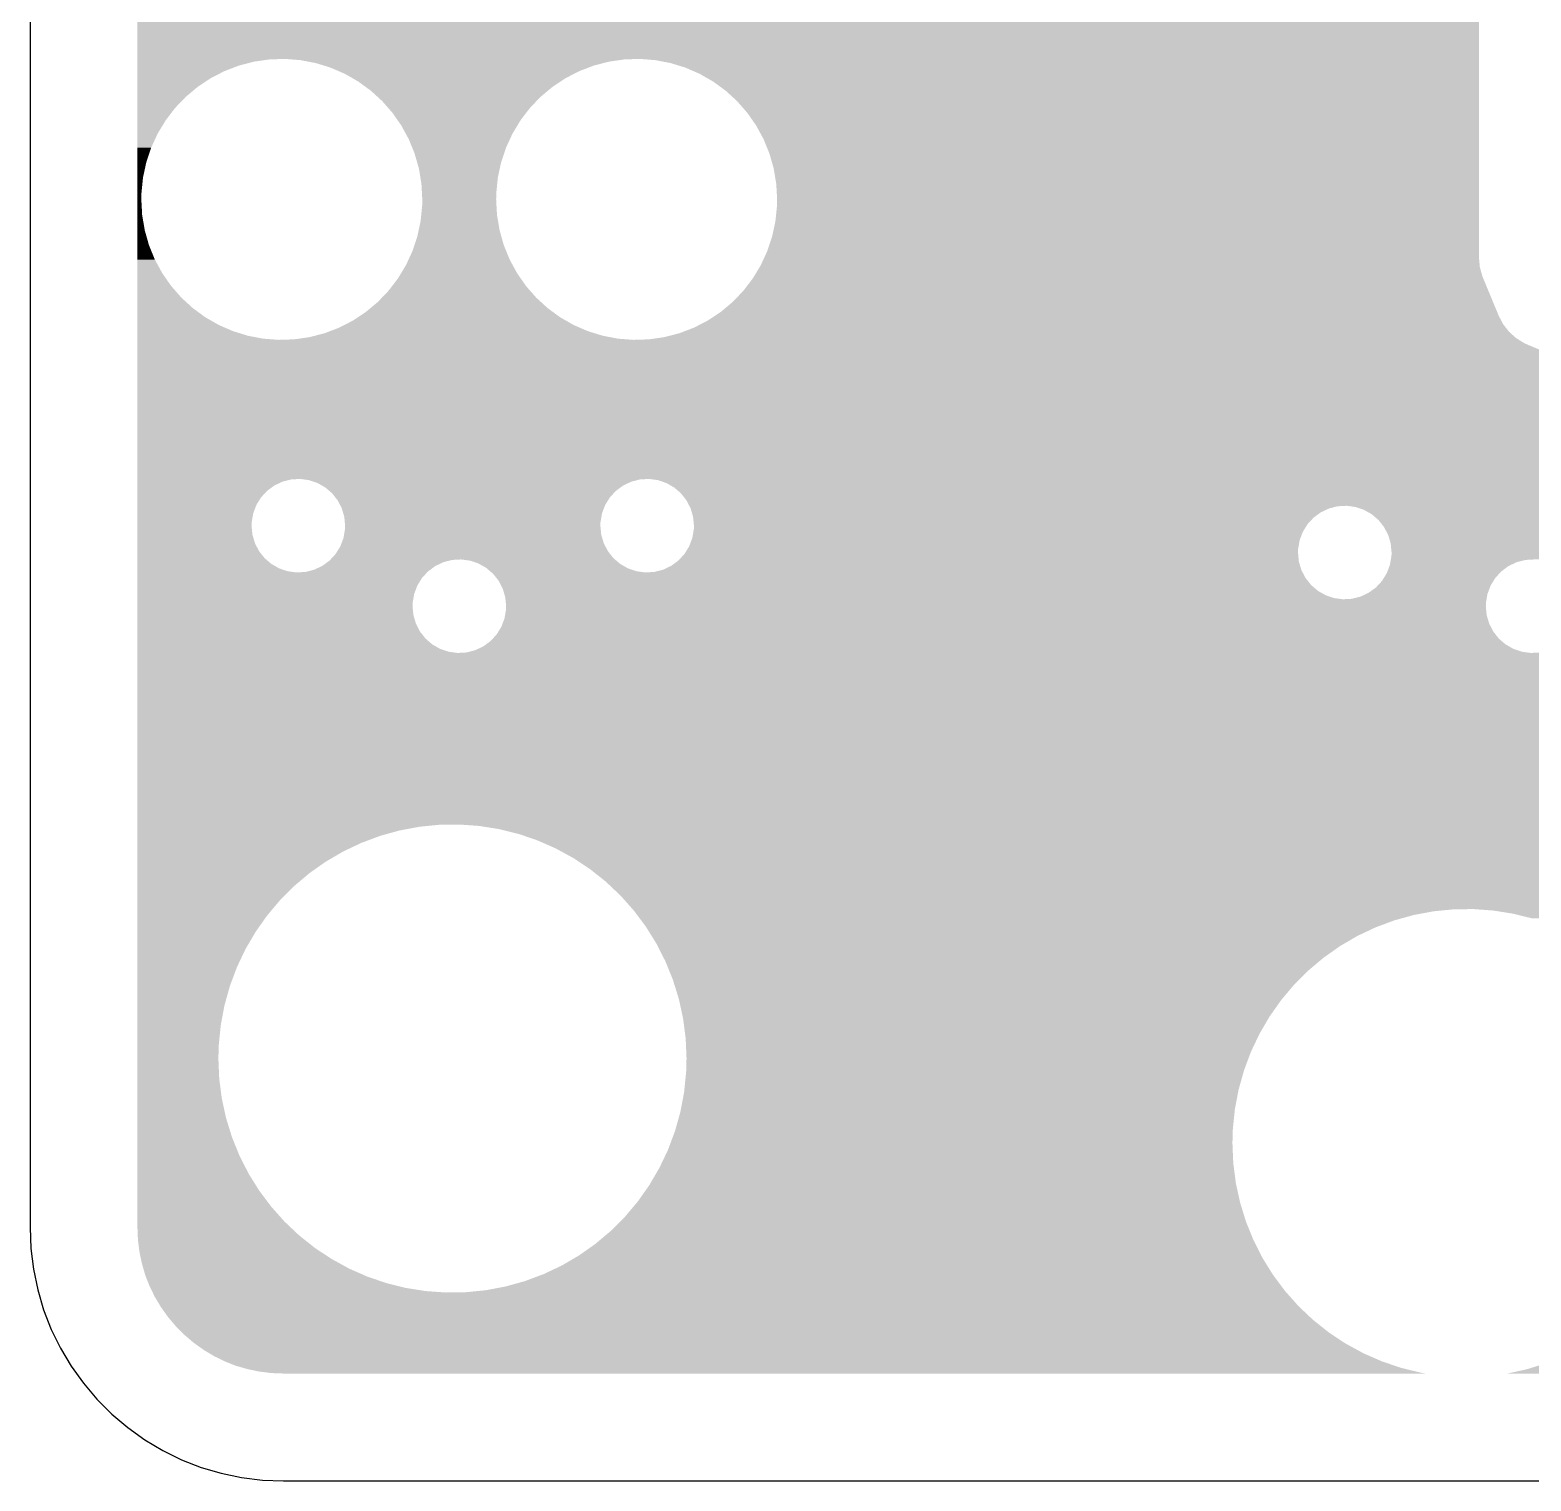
# Model space of a CAD drawing. Extents: x 295 to 953, y 10 to 290.
# Drawn here: x 522.48 to 561.55, y 69 to 106.77 of the extents above; entities that cross this region are included whole.
import ezdxf

# ---------------------------------------------------------------- set-up
doc = ezdxf.new("R2010")
doc.units = 0
doc.header["$LTSCALE"] = 5
doc.header["$MEASUREMENT"] = 0
doc.layers.add('PWR1', color=7, linetype='CONTINUOUS')

msp = doc.modelspace()

# ---------------------------------------------------------------- linework, layer by layer
at = {"layer": 'PWR1'}
for p, q in [((522.478, 271.397), (522.478, 75.599)), ((522.478, 75.599), (522.5, 75.052)), ((522.5, 75.052), (522.567, 74.51)), ((522.567, 74.51), (522.679, 73.979)), ((522.679, 73.979), (522.83, 73.454)), ((522.83, 73.454), (523.031, 72.945)), ((523.031, 72.945), (523.271, 72.453)), ((523.271, 72.453), (523.55, 71.99)), ((523.55, 71.99), (523.869, 71.543)), ((523.869, 71.543), (524.221, 71.129)), ((524.221, 71.129), (524.607, 70.743)), ((524.607, 70.743), (525.02, 70.391)), ((525.02, 70.391), (525.467, 70.073)), ((525.467, 70.073), (525.931, 69.793)), ((525.931, 69.793), (526.423, 69.553)), ((526.423, 69.553), (526.931, 69.352)), ((526.931, 69.352), (527.456, 69.201)), ((527.456, 69.201), (527.987, 69.089)), ((527.987, 69.089), (528.529, 69.022)), ((528.529, 69.022), (529.077, 69)), ((529.077, 69), (845.877, 69))]:
    msp.add_line(p, q, dxfattribs=at)
for points in [[(525.272, 106.017), (525.272, 107.947), (560.197, 106.017), (560.197, 107.947)], [(525.272, 106.004), (525.272, 106.017), (528.712, 106.004), (529.116, 106.017)], [(525.272, 105.946), (525.272, 106.004), (528.312, 105.946), (528.712, 106.004)], [(525.272, 105.845), (525.272, 105.946), (527.92, 105.845), (528.312, 105.946)], [(529.283, 106.004), (529.116, 106.017), (537.949, 106.004), (538.353, 106.017)], [(529.519, 105.985), (529.283, 106.004), (537.821, 105.985), (537.949, 106.004)], [(529.724, 105.946), (529.519, 105.985), (537.549, 105.946), (537.821, 105.985)], [(529.916, 105.909), (529.724, 105.946), (537.407, 105.909), (537.549, 105.946)], [(530.126, 105.845), (529.916, 105.909), (537.157, 105.845), (537.407, 105.909)], [(538.756, 105.985), (538.353, 106.017), (560.197, 105.985), (560.197, 106.017)], [(539.153, 105.909), (538.756, 105.985), (560.197, 105.909), (560.197, 105.985)], [(539.539, 105.79), (539.153, 105.909), (560.197, 105.79), (560.197, 105.909)], [(525.272, 105.701), (525.272, 105.845), (527.543, 105.701), (527.92, 105.845)], [(525.272, 105.516), (525.272, 105.701), (527.183, 105.516), (527.543, 105.701)], [(525.272, 105.292), (525.272, 105.516), (526.846, 105.292), (527.183, 105.516)], [(530.302, 105.79), (530.126, 105.845), (537.015, 105.79), (537.157, 105.845)], [(530.508, 105.701), (530.302, 105.79), (536.78, 105.701), (537.015, 105.79)], [(530.673, 105.629), (530.508, 105.701), (536.641, 105.629), (536.78, 105.701)], [(530.871, 105.516), (530.673, 105.629), (536.42, 105.516), (536.641, 105.629)], [(531.023, 105.428), (530.871, 105.516), (536.288, 105.428), (536.42, 105.516)], [(539.91, 105.629), (539.539, 105.79), (560.197, 105.629), (560.197, 105.79)], [(540.26, 105.428), (539.91, 105.629), (560.197, 105.428), (560.197, 105.629)], [(525.272, 105.033), (525.272, 105.292), (526.536, 105.033), (526.846, 105.292)], [(531.209, 105.292), (531.023, 105.428), (536.083, 105.292), (536.288, 105.428)], [(531.35, 105.19), (531.209, 105.292), (535.96, 105.19), (536.083, 105.292)], [(531.521, 105.033), (531.35, 105.19), (535.773, 105.033), (535.96, 105.19)], [(540.587, 105.19), (540.26, 105.428), (560.197, 105.19), (560.197, 105.428)], [(540.885, 104.917), (540.587, 105.19), (560.197, 104.917), (560.197, 105.19)], [(525.272, 104.742), (525.272, 105.033), (526.256, 104.742), (526.536, 105.033)], [(525.272, 104.421), (525.272, 104.742), (526.011, 104.421), (526.256, 104.742)], [(531.648, 104.917), (531.521, 105.033), (535.661, 104.917), (535.773, 105.033)], [(531.801, 104.742), (531.648, 104.917), (535.493, 104.742), (535.661, 104.917)], [(531.914, 104.613), (531.801, 104.742), (535.394, 104.613), (535.493, 104.742)], [(541.151, 104.613), (540.885, 104.917), (560.197, 104.613), (560.197, 104.917)], [(525.272, 104.075), (525.272, 104.421), (525.802, 104.075), (526.011, 104.421)], [(532.047, 104.421), (531.914, 104.613), (535.247, 104.421), (535.394, 104.613)], [(532.145, 104.281), (532.047, 104.421), (535.163, 104.281), (535.247, 104.421)], [(541.382, 104.281), (541.151, 104.613), (560.197, 104.281), (560.197, 104.613)], [(525.272, 103.708), (525.272, 104.075), (525.632, 103.708), (525.802, 104.075)], [(532.257, 104.075), (532.145, 104.281), (535.039, 104.075), (535.163, 104.281)], [(532.338, 103.926), (532.257, 104.075), (534.97, 103.926), (535.039, 104.075)], [(541.575, 103.926), (541.382, 104.281), (560.197, 103.926), (560.197, 104.281)], [(525.272, 103.324), (525.272, 103.708), (525.504, 103.324), (525.632, 103.708)], [(532.427, 103.708), (532.338, 103.926), (534.869, 103.708), (534.97, 103.926)], [(532.49, 103.551), (532.427, 103.708), (534.817, 103.551), (534.869, 103.708)], [(532.555, 103.324), (532.49, 103.551), (534.741, 103.324), (534.817, 103.551)], [(541.727, 103.551), (541.575, 103.926), (560.197, 103.551), (560.197, 103.926)], [(541.838, 103.163), (541.727, 103.551), (560.197, 103.163), (560.197, 103.551)], [(525.272, 102.929), (525.272, 103.324), (525.419, 102.929), (525.504, 103.324)], [(532.601, 103.163), (532.555, 103.324), (534.706, 103.163), (534.741, 103.324)], [(532.64, 102.929), (532.601, 103.163), (534.656, 102.929), (534.706, 103.163)], [(541.904, 102.764), (541.838, 103.163), (560.197, 102.764), (560.197, 103.163)], [(525.272, 102.527), (525.272, 102.929), (525.379, 102.527), (525.419, 102.929)], [(532.667, 102.764), (532.64, 102.929), (534.64, 102.764), (534.656, 102.929)], [(532.68, 102.527), (532.667, 102.764), (534.616, 102.527), (534.64, 102.764)], [(541.927, 102.36), (541.904, 102.764), (560.197, 102.36), (560.197, 102.764)], [(525.272, 102.36), (525.272, 102.527), (525.375, 102.36), (525.379, 102.527)], [(532.69, 102.36), (532.68, 102.527), (534.612, 102.36), (534.616, 102.527)], [(525.272, 101.957), (525.272, 102.36), (525.397, 101.957), (525.375, 102.36)], [(532.662, 101.957), (532.686, 102.194), (534.634, 101.957), (534.621, 102.194)], [(532.686, 102.194), (532.69, 102.36), (534.621, 102.194), (534.612, 102.36)], [(541.882, 101.792), (541.923, 102.194), (560.197, 101.792), (560.197, 102.194)], [(541.923, 102.194), (541.927, 102.36), (560.197, 102.194), (560.197, 102.36)], [(525.272, 101.558), (525.272, 101.957), (525.464, 101.558), (525.397, 101.957)], [(532.595, 101.558), (532.645, 101.792), (534.701, 101.558), (534.662, 101.792)], [(532.645, 101.792), (532.662, 101.957), (534.662, 101.792), (534.634, 101.957)], [(541.797, 101.396), (541.882, 101.792), (560.197, 101.396), (560.197, 101.792)], [(525.272, 101.169), (525.272, 101.558), (525.574, 101.169), (525.464, 101.558)], [(532.485, 101.169), (532.56, 101.396), (534.811, 101.169), (534.747, 101.396)], [(532.56, 101.396), (532.595, 101.558), (534.747, 101.396), (534.701, 101.558)], [(541.669, 101.013), (541.797, 101.396), (560.197, 101.013), (560.197, 101.396)], [(525.272, 100.795), (525.272, 101.169), (525.727, 100.795), (525.574, 101.169)], [(532.332, 100.795), (532.432, 101.013), (534.964, 100.795), (534.875, 101.013)], [(532.432, 101.013), (532.485, 101.169), (534.875, 101.013), (534.811, 101.169)], [(541.5, 100.646), (541.595, 100.852), (560.215, 100.646), (560.197, 100.852)], [(541.595, 100.852), (541.669, 101.013), (560.197, 100.852), (560.197, 101.013)], [(525.272, 100.44), (525.272, 100.795), (525.92, 100.44), (525.727, 100.795)], [(525.272, 100.108), (525.272, 100.44), (526.151, 100.108), (525.92, 100.44)], [(532.054, 100.3), (532.138, 100.44), (535.254, 100.3), (535.157, 100.44)], [(532.138, 100.44), (532.263, 100.646), (535.157, 100.44), (535.045, 100.646)], [(532.263, 100.646), (532.332, 100.795), (535.045, 100.646), (534.964, 100.795)], [(541.329, 100.362), (541.474, 100.603), (560.285, 100.362), (560.219, 100.603)], [(541.474, 100.603), (541.5, 100.646), (560.219, 100.603), (560.215, 100.646)], [(525.272, 99.804), (525.272, 100.108), (526.417, 99.804), (526.151, 100.108)], [(531.808, 99.979), (531.907, 100.108), (535.5, 99.979), (535.388, 100.108)], [(531.907, 100.108), (532.054, 100.3), (535.388, 100.108), (535.254, 100.3)], [(541.045, 99.979), (541.291, 100.3), (560.443, 99.979), (560.31, 100.3)], [(541.291, 100.3), (541.301, 100.316), (560.31, 100.3), (560.303, 100.316)], [(541.301, 100.316), (541.329, 100.362), (560.303, 100.316), (560.285, 100.362)], [(525.272, 99.531), (525.272, 99.804), (526.715, 99.531), (526.417, 99.804)], [(531.341, 99.531), (531.529, 99.687), (535.952, 99.531), (535.781, 99.687)], [(531.529, 99.687), (531.64, 99.804), (535.781, 99.687), (535.654, 99.804)], [(531.64, 99.804), (531.808, 99.979), (535.654, 99.804), (535.5, 99.979)], [(540.455, 99.428), (540.765, 99.687), (560.672, 99.428), (560.564, 99.687)], [(540.765, 99.687), (541.045, 99.979), (560.564, 99.687), (560.443, 99.979)], [(525.272, 99.292), (525.272, 99.531), (527.041, 99.292), (526.715, 99.531)], [(525.272, 99.091), (525.272, 99.292), (527.392, 99.091), (527.041, 99.292)], [(530.881, 99.205), (531.013, 99.292), (536.431, 99.205), (536.278, 99.292)], [(531.013, 99.292), (531.218, 99.428), (536.278, 99.292), (536.092, 99.428)], [(531.218, 99.428), (531.341, 99.531), (536.092, 99.428), (535.952, 99.531)], [(540.118, 99.205), (540.311, 99.333), (560.778, 99.205), (560.711, 99.333)], [(540.311, 99.333), (540.455, 99.428), (560.711, 99.333), (560.672, 99.428)], [(525.272, 98.93), (525.272, 99.091), (527.763, 98.93), (527.392, 99.091)], [(525.272, 98.811), (525.272, 98.93), (528.149, 98.811), (527.763, 98.93)], [(529.894, 98.811), (530.144, 98.876), (537.386, 98.811), (537.176, 98.876)], [(530.144, 98.876), (530.287, 98.93), (537.176, 98.876), (537, 98.93)], [(530.287, 98.93), (530.522, 99.02), (537, 98.93), (536.793, 99.02)], [(530.522, 99.02), (530.661, 99.091), (536.793, 99.02), (536.629, 99.091)], [(530.661, 99.091), (530.881, 99.205), (536.629, 99.091), (536.431, 99.205)], [(538.99, 98.775), (539.381, 98.876), (561.137, 98.775), (561.023, 98.876)], [(539.381, 98.876), (539.483, 98.915), (561.023, 98.876), (560.98, 98.915)], [(539.483, 98.915), (539.759, 99.02), (560.98, 98.915), (560.898, 99.02)], [(539.759, 99.02), (539.937, 99.112), (560.898, 99.02), (560.827, 99.112)], [(539.937, 99.112), (540.118, 99.205), (560.827, 99.112), (560.778, 99.205)], [(525.272, 98.735), (525.272, 98.811), (528.546, 98.735), (528.149, 98.811)], [(525.272, 98.704), (525.272, 98.735), (528.949, 98.704), (528.546, 98.735)], [(525.272, 98.617), (525.272, 98.704), (561.379, 98.617), (561.238, 98.704)], [(525.272, 98.579), (525.272, 98.617), (561.463, 98.579), (561.379, 98.617)], [(525.272, 98.166), (525.272, 98.579), (562.452, 98.166), (561.463, 98.579)], [(528.949, 98.704), (529.353, 98.717), (538.186, 98.704), (538.018, 98.717)], [(529.353, 98.717), (529.481, 98.735), (538.018, 98.717), (537.783, 98.735)], [(529.481, 98.735), (529.753, 98.775), (537.783, 98.735), (537.577, 98.775)], [(529.753, 98.775), (529.894, 98.811), (537.577, 98.775), (537.386, 98.811)], [(538.186, 98.704), (538.59, 98.717), (561.238, 98.704), (561.217, 98.717)], [(538.59, 98.717), (538.806, 98.748), (561.217, 98.717), (561.166, 98.748)], [(538.806, 98.748), (538.99, 98.775), (561.166, 98.748), (561.137, 98.775)], [(525.272, 98.09), (525.272, 98.166), (562.69, 98.09), (562.452, 98.166)], [(525.272, 98.059), (525.272, 98.09), (562.937, 98.059), (562.69, 98.09)], [(525.272, 98.058), (525.272, 98.059), (562.991, 98.058), (562.937, 98.059)], [(525.272, 98.057), (525.272, 98.058), (580.154, 98.057), (580.154, 98.058)], [(525.272, 97.848), (525.272, 98.057), (580.177, 97.848), (580.154, 98.057)], [(525.272, 97.648), (525.272, 97.848), (580.244, 97.648), (580.177, 97.848)], [(525.272, 97.466), (525.272, 97.648), (580.351, 97.466), (580.244, 97.648)], [(525.272, 97.311), (525.272, 97.466), (580.494, 97.311), (580.351, 97.466)], [(525.272, 97.19), (525.272, 97.311), (580.667, 97.19), (580.494, 97.311)], [(525.272, 97.107), (525.272, 97.19), (580.861, 97.107), (580.667, 97.19)], [(525.272, 97.067), (525.272, 97.107), (581.068, 97.067), (580.861, 97.107)], [(525.272, 96.949), (525.272, 97.067), (594.212, 96.949), (594.173, 97.067)], [(525.272, 96.767), (525.272, 96.949), (594.319, 96.767), (594.212, 96.949)], [(525.272, 96.612), (525.272, 96.767), (594.461, 96.612), (594.319, 96.767)], [(525.272, 96.489), (525.272, 96.612), (594.633, 96.489), (594.461, 96.612)], [(525.272, 96.406), (525.272, 96.489), (594.827, 96.406), (594.633, 96.489)], [(525.272, 96.366), (525.272, 96.406), (595.034, 96.366), (594.827, 96.406)], [(525.272, 95.084), (525.272, 96.366), (734.822, 95.084), (734.822, 96.366)], [(525.272, 95.07), (525.272, 95.084), (529.276, 95.07), (529.508, 95.084)], [(525.272, 95.013), (525.272, 95.07), (529.05, 95.013), (529.276, 95.07)], [(525.272, 94.913), (525.272, 95.013), (528.839, 94.913), (529.05, 95.013)], [(529.609, 95.07), (529.508, 95.084), (538.356, 95.07), (538.589, 95.084)], [(529.739, 95.053), (529.609, 95.07), (538.288, 95.053), (538.356, 95.07)], [(529.859, 95.013), (529.739, 95.053), (538.13, 95.013), (538.288, 95.053)], [(529.96, 94.978), (529.859, 95.013), (538.058, 94.978), (538.13, 95.013)], [(530.075, 94.913), (529.96, 94.978), (537.92, 94.913), (538.058, 94.978)], [(538.82, 95.053), (538.589, 95.084), (734.822, 95.053), (734.822, 95.084)], [(539.041, 94.978), (538.82, 95.053), (734.822, 94.978), (734.822, 95.053)], [(539.244, 94.863), (539.041, 94.978), (734.822, 94.863), (734.822, 94.978)], [(525.272, 94.775), (525.272, 94.913), (528.651, 94.775), (528.839, 94.913)], [(525.272, 94.604), (525.272, 94.775), (528.493, 94.604), (528.651, 94.775)], [(525.272, 94.406), (525.272, 94.604), (528.37, 94.406), (528.493, 94.604)], [(530.163, 94.863), (530.075, 94.913), (537.852, 94.863), (537.92, 94.913)], [(530.266, 94.775), (530.163, 94.863), (537.732, 94.775), (537.852, 94.863)], [(530.34, 94.712), (530.266, 94.775), (537.673, 94.712), (537.732, 94.775)], [(530.425, 94.604), (530.34, 94.712), (537.573, 94.604), (537.673, 94.712)], [(530.485, 94.529), (530.425, 94.604), (537.527, 94.529), (537.573, 94.604)], [(539.421, 94.712), (539.244, 94.863), (734.822, 94.712), (734.822, 94.863)], [(539.565, 94.529), (539.421, 94.712), (734.822, 94.529), (734.822, 94.712)], [(525.272, 94.188), (525.272, 94.406), (528.288, 94.188), (528.37, 94.406)], [(525.272, 93.958), (525.272, 94.188), (528.248, 93.958), (528.288, 94.188)], [(530.549, 94.406), (530.485, 94.529), (537.451, 94.406), (537.527, 94.529)], [(530.592, 94.322), (530.549, 94.406), (537.419, 94.322), (537.451, 94.406)], [(530.632, 94.188), (530.592, 94.322), (537.368, 94.188), (537.419, 94.322)], [(530.658, 94.099), (530.632, 94.188), (537.353, 94.099), (537.368, 94.188)], [(539.64, 94.385), (539.565, 94.529), (734.822, 94.385), (734.822, 94.529)], [(539.647, 94.372), (539.64, 94.385), (556.517, 94.372), (556.75, 94.385)], [(539.673, 94.322), (539.647, 94.372), (556.322, 94.322), (556.517, 94.372)], [(539.675, 94.314), (539.673, 94.322), (556.291, 94.314), (556.322, 94.322)], [(539.705, 94.215), (539.675, 94.314), (556.081, 94.215), (556.291, 94.314)], [(539.739, 94.099), (539.705, 94.215), (555.922, 94.099), (556.081, 94.215)], [(556.851, 94.372), (556.75, 94.385), (729.047, 94.372), (729.279, 94.385)], [(556.981, 94.354), (556.851, 94.372), (728.978, 94.354), (729.047, 94.372)], [(557.1, 94.314), (556.981, 94.354), (728.821, 94.314), (728.978, 94.354)], [(557.202, 94.28), (557.1, 94.314), (728.748, 94.28), (728.821, 94.314)], [(557.317, 94.215), (557.202, 94.28), (728.61, 94.215), (728.748, 94.28)], [(557.405, 94.165), (557.317, 94.215), (728.542, 94.165), (728.61, 94.215)], [(525.272, 93.867), (525.272, 93.958), (528.244, 93.867), (528.248, 93.958)], [(525.272, 93.635), (525.272, 93.867), (528.267, 93.635), (528.244, 93.867)], [(530.672, 93.958), (530.658, 94.099), (537.328, 93.958), (537.353, 94.099)], [(530.681, 93.867), (530.672, 93.958), (537.325, 93.867), (537.328, 93.958)], [(530.677, 93.775), (530.681, 93.867), (537.334, 93.775), (537.325, 93.867)], [(539.741, 94.077), (539.739, 94.099), (555.893, 94.077), (555.922, 94.099)], [(539.757, 93.906), (539.741, 94.077), (555.734, 93.906), (555.893, 94.077)], [(539.761, 93.867), (539.757, 93.906), (555.71, 93.867), (555.734, 93.906)], [(539.758, 93.775), (539.761, 93.867), (555.654, 93.775), (555.71, 93.867)], [(557.507, 94.077), (557.405, 94.165), (728.422, 94.077), (728.542, 94.165)], [(557.582, 94.013), (557.507, 94.077), (728.363, 94.013), (728.422, 94.077)], [(557.667, 93.906), (557.582, 94.013), (728.264, 93.906), (728.363, 94.013)], [(557.726, 93.831), (557.667, 93.906), (728.217, 93.831), (728.264, 93.906)], [(557.79, 93.707), (557.726, 93.831), (728.141, 93.707), (728.217, 93.831)], [(525.272, 93.411), (525.272, 93.635), (528.333, 93.411), (528.267, 93.635)], [(525.272, 93.204), (525.272, 93.411), (528.44, 93.204), (528.333, 93.411)], [(530.555, 93.327), (530.587, 93.411), (537.457, 93.327), (537.413, 93.411)], [(530.587, 93.411), (530.638, 93.545), (537.413, 93.411), (537.374, 93.545)], [(530.638, 93.545), (530.653, 93.635), (537.374, 93.545), (537.347, 93.635)], [(530.653, 93.635), (530.677, 93.775), (537.347, 93.635), (537.334, 93.775)], [(539.635, 93.327), (539.697, 93.49), (555.501, 93.327), (555.529, 93.49)], [(539.697, 93.49), (539.718, 93.545), (555.529, 93.49), (555.55, 93.545)], [(539.718, 93.545), (539.746, 93.707), (555.55, 93.545), (555.612, 93.707)], [(539.746, 93.707), (539.758, 93.775), (555.612, 93.707), (555.654, 93.775)], [(557.834, 93.624), (557.79, 93.707), (728.109, 93.624), (728.141, 93.707)], [(557.874, 93.49), (557.834, 93.624), (728.059, 93.49), (728.109, 93.624)], [(557.9, 93.4), (557.874, 93.49), (728.043, 93.4), (728.059, 93.49)], [(557.913, 93.26), (557.9, 93.4), (728.019, 93.26), (728.043, 93.4)], [(525.272, 93.022), (525.272, 93.204), (528.585, 93.022), (528.44, 93.204)], [(525.272, 92.87), (525.272, 93.022), (528.762, 92.87), (528.585, 93.022)], [(530.302, 92.988), (530.333, 93.022), (537.704, 92.988), (537.666, 93.022)], [(530.333, 93.022), (530.432, 93.129), (537.666, 93.022), (537.58, 93.129)], [(530.432, 93.129), (530.479, 93.204), (537.58, 93.129), (537.521, 93.204)], [(530.479, 93.204), (530.555, 93.327), (537.521, 93.204), (537.457, 93.327)], [(539.354, 92.958), (539.513, 93.129), (555.506, 92.958), (555.49, 93.129)], [(539.513, 93.129), (539.537, 93.168), (555.49, 93.129), (555.486, 93.168)], [(539.537, 93.168), (539.594, 93.26), (555.486, 93.168), (555.489, 93.26)], [(539.594, 93.26), (539.635, 93.327), (555.489, 93.26), (555.501, 93.327)], [(557.904, 92.988), (557.919, 93.076), (728.033, 92.988), (728.024, 93.076)], [(557.922, 93.168), (557.913, 93.26), (728.015, 93.168), (728.019, 93.26)], [(557.919, 93.076), (557.922, 93.168), (728.024, 93.076), (728.015, 93.168)], [(525.272, 92.755), (525.272, 92.87), (528.965, 92.755), (528.762, 92.87)], [(525.272, 92.68), (525.272, 92.755), (529.186, 92.68), (528.965, 92.755)], [(525.272, 92.649), (525.272, 92.68), (529.417, 92.649), (529.186, 92.68)], [(525.272, 92.509), (525.272, 92.649), (532.684, 92.509), (532.814, 92.649)], [(529.417, 92.649), (529.649, 92.663), (532.814, 92.649), (532.827, 92.663)], [(529.649, 92.663), (529.716, 92.68), (532.827, 92.663), (532.842, 92.68)], [(529.716, 92.68), (529.875, 92.72), (532.842, 92.68), (532.898, 92.72)], [(529.875, 92.72), (530.081, 92.818), (532.898, 92.72), (533.03, 92.818)], [(530.081, 92.818), (530.086, 92.82), (533.03, 92.818), (533.035, 92.82)], [(530.086, 92.82), (530.218, 92.917), (533.035, 92.82), (533.241, 92.917)], [(530.218, 92.917), (530.274, 92.958), (533.241, 92.917), (533.4, 92.958)], [(530.274, 92.958), (530.29, 92.975), (533.4, 92.958), (533.467, 92.975)], [(530.29, 92.975), (530.302, 92.988), (533.467, 92.975), (533.699, 92.988)], [(533.93, 92.957), (533.699, 92.988), (537.741, 92.957), (537.704, 92.988)], [(534.151, 92.883), (533.93, 92.957), (537.827, 92.883), (537.741, 92.957)], [(534.174, 92.87), (534.151, 92.883), (537.843, 92.87), (537.827, 92.883)], [(534.354, 92.768), (534.174, 92.87), (538.022, 92.768), (537.843, 92.87)], [(534.369, 92.755), (534.354, 92.768), (538.045, 92.755), (538.022, 92.768)], [(534.456, 92.68), (534.369, 92.755), (538.266, 92.68), (538.045, 92.755)], [(534.492, 92.649), (534.456, 92.68), (538.497, 92.649), (538.266, 92.68)], [(534.531, 92.616), (534.492, 92.649), (555.624, 92.616), (555.607, 92.649)], [(534.619, 92.506), (534.531, 92.616), (555.682, 92.506), (555.624, 92.616)], [(538.497, 92.649), (538.73, 92.663), (555.607, 92.649), (555.6, 92.663)], [(538.73, 92.663), (538.925, 92.713), (555.6, 92.663), (555.574, 92.713)], [(538.925, 92.713), (538.956, 92.72), (555.574, 92.713), (555.572, 92.72)], [(538.956, 92.72), (539.166, 92.82), (555.572, 92.72), (555.542, 92.82)], [(539.166, 92.82), (539.325, 92.936), (555.542, 92.82), (555.508, 92.936)], [(539.325, 92.936), (539.354, 92.958), (555.508, 92.936), (555.506, 92.958)], [(557.722, 92.509), (557.796, 92.629), (560.624, 92.509), (560.735, 92.629)], [(557.796, 92.629), (557.816, 92.68), (560.735, 92.629), (560.782, 92.68)], [(557.816, 92.68), (557.868, 92.818), (560.782, 92.68), (560.97, 92.818)], [(557.868, 92.818), (557.879, 92.847), (560.97, 92.818), (561.032, 92.847)], [(557.879, 92.847), (557.891, 92.917), (561.032, 92.847), (561.181, 92.917)], [(557.891, 92.917), (557.901, 92.975), (561.181, 92.917), (561.407, 92.975)], [(557.901, 92.975), (557.904, 92.988), (561.407, 92.975), (561.639, 92.988)], [(525.272, 92.31), (525.272, 92.509), (532.561, 92.31), (532.684, 92.509)], [(525.272, 92.093), (525.272, 92.31), (532.479, 92.093), (532.561, 92.31)], [(534.676, 92.434), (534.619, 92.506), (555.739, 92.434), (555.682, 92.506)], [(534.733, 92.323), (534.676, 92.434), (555.827, 92.323), (555.739, 92.434)], [(534.783, 92.227), (534.733, 92.323), (555.939, 92.227), (555.827, 92.323)], [(534.8, 92.171), (534.783, 92.227), (556.004, 92.171), (555.939, 92.227)], [(557.327, 92.122), (557.515, 92.259), (560.43, 92.122), (560.482, 92.259)], [(557.515, 92.259), (557.563, 92.31), (560.482, 92.259), (560.501, 92.31)], [(557.563, 92.31), (557.674, 92.431), (560.501, 92.31), (560.576, 92.431)], [(557.674, 92.431), (557.722, 92.509), (560.576, 92.431), (560.624, 92.509)], [(525.272, 91.863), (525.272, 92.093), (532.439, 91.863), (532.479, 92.093)], [(525.272, 91.771), (525.272, 91.863), (532.435, 91.771), (532.439, 91.863)], [(534.834, 92.056), (534.8, 92.171), (556.206, 92.056), (556.004, 92.171)], [(534.849, 92.003), (534.834, 92.056), (556.364, 92.003), (556.206, 92.056)], [(534.851, 91.982), (534.849, 92.003), (556.427, 91.982), (556.364, 92.003)], [(534.854, 91.951), (534.851, 91.982), (556.658, 91.951), (556.427, 91.982)], [(534.863, 91.863), (534.854, 91.951), (560.379, 91.863), (560.394, 91.951)], [(534.872, 91.771), (534.863, 91.863), (560.375, 91.771), (560.379, 91.863)], [(556.658, 91.951), (556.891, 91.964), (560.394, 91.951), (560.396, 91.964)], [(556.891, 91.964), (557.117, 92.022), (560.396, 91.964), (560.406, 92.022)], [(557.117, 92.022), (557.266, 92.093), (560.406, 92.022), (560.419, 92.093)], [(557.266, 92.093), (557.327, 92.122), (560.419, 92.093), (560.43, 92.122)], [(525.272, 91.539), (525.272, 91.771), (532.458, 91.539), (532.435, 91.771)], [(525.272, 91.316), (525.272, 91.539), (532.524, 91.316), (532.458, 91.539)], [(534.778, 91.316), (534.829, 91.45), (560.464, 91.316), (560.424, 91.45)], [(534.829, 91.45), (534.844, 91.539), (560.424, 91.45), (560.398, 91.539)], [(534.844, 91.539), (534.868, 91.679), (560.398, 91.539), (560.384, 91.679)], [(534.868, 91.679), (534.872, 91.771), (560.384, 91.679), (560.375, 91.771)], [(525.272, 91.109), (525.272, 91.316), (532.631, 91.109), (532.524, 91.316)], [(525.272, 90.926), (525.272, 91.109), (532.776, 90.926), (532.631, 91.109)], [(534.623, 91.034), (534.67, 91.109), (560.631, 91.034), (560.571, 91.109)], [(534.67, 91.109), (534.746, 91.232), (560.571, 91.109), (560.507, 91.232)], [(534.746, 91.232), (534.778, 91.316), (560.507, 91.232), (560.464, 91.316)], [(525.272, 90.774), (525.272, 90.926), (532.953, 90.774), (532.776, 90.926)], [(525.272, 90.659), (525.272, 90.774), (533.156, 90.659), (532.953, 90.774)], [(525.272, 90.585), (525.272, 90.659), (533.377, 90.585), (533.156, 90.659)], [(534.066, 90.625), (534.139, 90.659), (561.198, 90.625), (561.096, 90.659)], [(534.139, 90.659), (534.277, 90.725), (561.096, 90.659), (560.981, 90.725)], [(534.277, 90.725), (534.345, 90.774), (560.981, 90.725), (560.893, 90.774)], [(534.345, 90.774), (534.465, 90.862), (560.893, 90.774), (560.79, 90.862)], [(534.465, 90.862), (534.524, 90.926), (560.79, 90.862), (560.716, 90.926)], [(534.524, 90.926), (534.623, 91.034), (560.716, 90.926), (560.631, 91.034)], [(525.272, 90.554), (525.272, 90.585), (533.608, 90.554), (533.377, 90.585)], [(525.272, 90.194), (525.272, 90.554), (734.822, 90.194), (734.822, 90.554)], [(533.608, 90.554), (533.84, 90.567), (561.548, 90.554), (561.447, 90.567)], [(533.84, 90.567), (533.909, 90.585), (561.447, 90.567), (561.317, 90.585)], [(533.909, 90.585), (534.066, 90.625), (561.317, 90.585), (561.198, 90.625)], [(561.548, 90.554), (561.78, 90.567), (716.615, 90.554), (716.514, 90.567)], [(525.272, 90.181), (525.272, 90.194), (732.539, 90.181), (732.772, 90.194)], [(525.272, 90.123), (525.272, 90.181), (732.313, 90.123), (732.539, 90.181)], [(525.272, 90.024), (525.272, 90.123), (732.103, 90.024), (732.313, 90.123)], [(525.272, 89.886), (525.272, 90.024), (731.915, 89.886), (732.103, 90.024)], [(525.272, 89.715), (525.272, 89.886), (731.756, 89.715), (731.915, 89.886)], [(525.272, 89.516), (525.272, 89.715), (731.634, 89.516), (731.756, 89.715)], [(525.272, 89.299), (525.272, 89.516), (731.551, 89.299), (731.634, 89.516)], [(525.272, 89.069), (525.272, 89.299), (731.511, 89.069), (731.551, 89.299)], [(525.272, 88.977), (525.272, 89.069), (731.508, 88.977), (731.511, 89.069)], [(525.272, 88.745), (525.272, 88.977), (731.53, 88.745), (731.508, 88.977)], [(525.272, 88.522), (525.272, 88.745), (731.596, 88.522), (731.53, 88.745)], [(525.272, 88.315), (525.272, 88.522), (731.704, 88.315), (731.596, 88.522)], [(525.272, 88.132), (525.272, 88.315), (731.849, 88.132), (731.704, 88.315)], [(525.272, 87.98), (525.272, 88.132), (732.026, 87.98), (731.849, 88.132)], [(525.272, 87.865), (525.272, 87.98), (732.228, 87.865), (732.026, 87.98)], [(525.272, 87.791), (525.272, 87.865), (732.449, 87.791), (732.228, 87.865)], [(525.272, 87.76), (525.272, 87.791), (732.68, 87.76), (732.449, 87.791)], [(525.272, 86.088), (525.272, 87.76), (734.822, 86.088), (734.822, 87.76)], [(525.272, 86.081), (525.272, 86.088), (533.129, 86.081), (533.651, 86.088)], [(525.272, 86.029), (525.272, 86.081), (532.61, 86.029), (533.129, 86.081)], [(525.272, 85.933), (525.272, 86.029), (532.097, 85.933), (532.61, 86.029)], [(533.752, 86.081), (533.651, 86.088), (687.129, 86.081), (687.651, 86.088)], [(534.172, 86.051), (533.752, 86.081), (686.827, 86.051), (687.129, 86.081)], [(534.308, 86.029), (534.172, 86.051), (686.61, 86.029), (686.827, 86.051)], [(534.687, 85.969), (534.308, 86.029), (686.289, 85.969), (686.61, 86.029)], [(534.832, 85.933), (534.687, 85.969), (686.097, 85.933), (686.289, 85.969)], [(525.272, 85.794), (525.272, 85.933), (531.595, 85.794), (532.097, 85.933)], [(525.272, 85.611), (525.272, 85.794), (531.106, 85.611), (531.595, 85.794)], [(525.272, 85.388), (525.272, 85.611), (530.634, 85.388), (531.106, 85.611)], [(535.193, 85.843), (534.832, 85.933), (685.774, 85.843), (686.097, 85.933)], [(535.34, 85.794), (535.193, 85.843), (685.594, 85.794), (685.774, 85.843)], [(535.687, 85.675), (535.34, 85.794), (685.276, 85.675), (685.594, 85.794)], [(535.832, 85.611), (535.687, 85.675), (685.105, 85.611), (685.276, 85.675)], [(536.165, 85.465), (535.832, 85.611), (684.796, 85.465), (685.105, 85.611)], [(525.272, 85.125), (525.272, 85.388), (530.183, 85.125), (530.634, 85.388)], [(536.305, 85.388), (536.165, 85.465), (684.634, 85.388), (684.796, 85.465)], [(536.623, 85.215), (536.305, 85.388), (684.336, 85.215), (684.634, 85.388)], [(536.758, 85.125), (536.623, 85.215), (684.183, 85.125), (684.336, 85.215)], [(525.272, 84.825), (525.272, 85.125), (529.756, 84.825), (530.183, 85.125)], [(525.272, 84.489), (525.272, 84.825), (529.357, 84.489), (529.756, 84.825)], [(537.058, 84.926), (536.758, 85.125), (683.9, 84.926), (684.183, 85.125)], [(537.185, 84.825), (537.058, 84.926), (683.756, 84.825), (683.9, 84.926)], [(537.466, 84.602), (537.185, 84.825), (683.49, 84.602), (683.756, 84.825)], [(525.272, 84.12), (525.272, 84.489), (528.988, 84.12), (529.357, 84.489)], [(537.585, 84.489), (537.466, 84.602), (683.357, 84.489), (683.49, 84.602)], [(537.846, 84.243), (537.585, 84.489), (683.11, 84.243), (683.357, 84.489)], [(525.272, 83.721), (525.272, 84.12), (528.652, 83.721), (528.988, 84.12)], [(537.955, 84.12), (537.846, 84.243), (682.988, 84.12), (683.11, 84.243)], [(538.163, 83.887), (537.955, 84.12), (682.791, 83.887), (682.988, 84.12)], [(525.272, 83.295), (525.272, 83.721), (528.351, 83.295), (528.652, 83.721)], [(538.17, 83.879), (538.163, 83.887), (559.527, 83.879), (560.049, 83.887)], [(538.193, 83.854), (538.17, 83.879), (559.27, 83.854), (559.527, 83.879)], [(538.212, 83.828), (538.193, 83.854), (559.008, 83.828), (559.27, 83.854)], [(538.284, 83.732), (538.212, 83.828), (558.495, 83.732), (559.008, 83.828)], [(538.389, 83.592), (538.284, 83.732), (557.992, 83.592), (558.495, 83.732)], [(560.569, 83.849), (560.049, 83.887), (682.759, 83.849), (682.791, 83.887)], [(561.085, 83.767), (560.569, 83.849), (682.69, 83.767), (682.759, 83.849)], [(561.27, 83.721), (561.085, 83.767), (682.651, 83.721), (682.69, 83.767)], [(561.591, 83.642), (561.27, 83.721), (682.595, 83.642), (682.651, 83.721)], [(525.272, 82.845), (525.272, 83.295), (528.087, 82.845), (528.351, 83.295)], [(538.505, 83.436), (538.389, 83.592), (557.573, 83.436), (557.992, 83.592)], [(538.522, 83.41), (538.505, 83.436), (557.503, 83.41), (557.573, 83.436)], [(538.661, 83.187), (538.522, 83.41), (557.032, 83.187), (557.503, 83.41)], [(525.272, 82.373), (525.272, 82.845), (527.863, 82.373), (528.087, 82.845)], [(538.781, 82.993), (538.661, 83.187), (556.7, 82.993), (557.032, 83.187)], [(538.816, 82.924), (538.781, 82.993), (556.581, 82.924), (556.7, 82.993)], [(538.97, 82.623), (538.816, 82.924), (556.154, 82.623), (556.581, 82.924)], [(539.018, 82.528), (538.97, 82.623), (556.041, 82.528), (556.154, 82.623)], [(539.116, 82.287), (539.018, 82.528), (555.755, 82.287), (556.041, 82.528)], [(525.272, 81.885), (525.272, 82.373), (527.681, 81.885), (527.863, 82.373)], [(539.214, 82.044), (539.116, 82.287), (555.511, 82.044), (555.755, 82.287)], [(525.272, 81.382), (525.272, 81.885), (527.54, 81.382), (527.681, 81.885)], [(539.253, 81.919), (539.214, 82.044), (555.386, 81.919), (555.511, 82.044)], [(539.368, 81.546), (539.253, 81.919), (555.071, 81.546), (555.386, 81.919)], [(525.272, 80.869), (525.272, 81.382), (527.444, 80.869), (527.54, 81.382)], [(539.374, 81.52), (539.368, 81.546), (555.049, 81.52), (555.071, 81.546)], [(539.467, 81.093), (539.374, 81.52), (554.748, 81.093), (555.049, 81.52)], [(539.479, 81.036), (539.467, 81.093), (554.715, 81.036), (554.748, 81.093)], [(539.53, 80.643), (539.479, 81.036), (554.485, 80.643), (554.715, 81.036)], [(525.272, 80.35), (525.272, 80.869), (527.391, 80.35), (527.444, 80.869)], [(539.546, 80.519), (539.53, 80.643), (554.426, 80.519), (554.485, 80.643)], [(539.561, 80.172), (539.546, 80.519), (554.261, 80.172), (554.426, 80.519)], [(525.272, 79.997), (525.272, 80.35), (527.381, 79.997), (527.391, 80.35)], [(539.568, 79.997), (539.561, 80.172), (554.196, 79.997), (554.261, 80.172)], [(525.272, 79.476), (525.272, 79.997), (527.403, 79.476), (527.381, 79.997)], [(539.559, 79.683), (539.568, 79.997), (554.078, 79.683), (554.196, 79.997)], [(525.272, 78.958), (525.272, 79.476), (527.47, 78.958), (527.403, 79.476)], [(539.511, 79.18), (539.558, 79.644), (553.938, 79.18), (554.068, 79.644)], [(539.558, 79.644), (539.559, 79.683), (554.068, 79.644), (554.078, 79.683)], [(525.272, 78.448), (525.272, 78.958), (527.581, 78.448), (527.47, 78.958)], [(539.419, 78.667), (539.506, 79.125), (553.841, 78.667), (553.928, 79.125)], [(539.506, 79.125), (539.511, 79.18), (553.928, 79.125), (553.938, 79.18)], [(539.28, 78.148), (539.409, 78.612), (553.789, 78.148), (553.836, 78.612)], [(539.409, 78.612), (539.419, 78.667), (553.836, 78.612), (553.841, 78.667)], [(525.272, 77.95), (525.272, 78.448), (527.735, 77.95), (527.581, 78.448)], [(539.269, 78.11), (539.28, 78.148), (553.788, 78.11), (553.789, 78.148)], [(525.272, 77.466), (525.272, 77.95), (527.931, 77.466), (527.735, 77.95)], [(539.086, 77.621), (539.151, 77.796), (553.786, 77.621), (553.779, 77.796)], [(539.151, 77.796), (539.269, 78.11), (553.779, 77.796), (553.788, 78.11)], [(525.272, 77.001), (525.272, 77.466), (528.168, 77.001), (527.931, 77.466)], [(538.921, 77.274), (539.086, 77.621), (553.801, 77.274), (553.786, 77.621)], [(525.272, 76.558), (525.272, 77.001), (528.444, 76.558), (528.168, 77.001)], [(538.632, 76.757), (538.862, 77.15), (553.868, 76.757), (553.817, 77.15)], [(538.862, 77.15), (538.921, 77.274), (553.817, 77.15), (553.801, 77.274)], [(538.298, 76.273), (538.599, 76.699), (553.973, 76.273), (553.88, 76.699)], [(538.599, 76.699), (538.632, 76.757), (553.88, 76.699), (553.868, 76.757)], [(525.272, 76.141), (525.272, 76.558), (528.757, 76.141), (528.444, 76.558)], [(537.962, 75.874), (538.276, 76.247), (554.094, 75.874), (553.979, 76.247)], [(538.276, 76.247), (538.298, 76.273), (553.979, 76.247), (553.973, 76.273)], [(525.272, 75.751), (525.272, 76.141), (529.104, 75.751), (528.757, 76.141)], [(537.836, 75.748), (537.962, 75.874), (554.133, 75.748), (554.094, 75.874)], [(525.272, 75.656), (525.272, 75.751), (529.204, 75.656), (529.104, 75.751)], [(525.272, 75.655), (525.272, 75.656), (529.205, 75.655), (529.204, 75.656)], [(525.282, 75.393), (525.272, 75.655), (529.483, 75.393), (529.205, 75.655)], [(537.306, 75.265), (537.592, 75.505), (554.329, 75.265), (554.232, 75.505)], [(537.592, 75.505), (537.836, 75.748), (554.232, 75.505), (554.133, 75.748)], [(525.287, 75.281), (525.282, 75.393), (529.623, 75.281), (529.483, 75.393)], [(525.313, 75.068), (525.287, 75.281), (529.892, 75.068), (529.624, 75.281)], [(525.287, 75.281), (525.287, 75.281), (529.624, 75.281), (529.623, 75.281)], [(525.325, 74.97), (525.313, 75.068), (530.039, 74.97), (529.892, 75.068)], [(536.766, 74.869), (537.193, 75.169), (554.531, 74.869), (554.378, 75.169)], [(537.193, 75.169), (537.306, 75.265), (554.378, 75.169), (554.329, 75.265)], [(525.365, 74.78), (525.325, 74.97), (530.327, 74.78), (530.04, 74.97)], [(525.325, 74.97), (525.325, 74.97), (530.04, 74.97), (530.039, 74.97)], [(525.392, 74.654), (525.365, 74.78), (530.557, 74.654), (530.327, 74.78)], [(525.392, 74.653), (525.392, 74.654), (530.558, 74.653), (530.557, 74.654)], [(525.428, 74.529), (525.392, 74.653), (530.784, 74.529), (530.558, 74.653)], [(536.316, 74.606), (536.648, 74.8), (554.686, 74.606), (554.566, 74.8)], [(536.648, 74.8), (536.766, 74.869), (554.566, 74.8), (554.531, 74.869)], [(525.477, 74.356), (525.428, 74.529), (531.179, 74.356), (530.784, 74.529)], [(525.478, 74.355), (525.477, 74.356), (531.18, 74.355), (531.179, 74.356)], [(525.492, 74.319), (525.478, 74.355), (531.262, 74.319), (531.18, 74.355)], [(525.558, 74.151), (525.492, 74.319), (531.756, 74.151), (531.262, 74.319)], [(535.355, 74.201), (535.774, 74.357), (554.958, 74.201), (554.842, 74.357)], [(535.774, 74.357), (535.844, 74.383), (554.842, 74.357), (554.825, 74.383)], [(535.844, 74.383), (536.316, 74.606), (554.825, 74.383), (554.686, 74.606)], [(525.589, 74.075), (525.558, 74.151), (532.063, 74.075), (531.756, 74.151)], [(525.589, 74.074), (525.589, 74.075), (532.066, 74.074), (532.063, 74.075)], [(525.613, 74.025), (525.589, 74.074), (532.262, 74.025), (532.066, 74.074)], [(525.653, 73.943), (525.613, 74.025), (532.778, 73.943), (532.262, 74.025)], [(525.671, 73.906), (525.653, 73.943), (533.298, 73.906), (532.778, 73.943)], [(525.727, 73.791), (525.671, 73.906), (555.287, 73.791), (555.184, 73.906)], [(533.298, 73.906), (533.82, 73.913), (555.184, 73.906), (555.177, 73.913)], [(533.82, 73.913), (534.077, 73.939), (555.177, 73.913), (555.154, 73.939)], [(534.077, 73.939), (534.339, 73.965), (555.154, 73.939), (555.135, 73.965)], [(534.339, 73.965), (534.852, 74.061), (555.135, 73.965), (555.063, 74.061)], [(534.852, 74.061), (535.355, 74.201), (555.063, 74.061), (554.958, 74.201)], [(525.728, 73.79), (525.727, 73.791), (555.287, 73.79), (555.287, 73.791)], [(525.873, 73.549), (525.728, 73.79), (555.502, 73.549), (555.287, 73.79)], [(525.888, 73.524), (525.873, 73.549), (555.529, 73.524), (555.502, 73.549)], [(525.888, 73.523), (525.888, 73.524), (555.529, 73.523), (555.529, 73.524)], [(526.074, 73.262), (525.888, 73.523), (555.805, 73.262), (555.529, 73.523)], [(526.075, 73.262), (526.074, 73.262), (555.806, 73.262), (555.805, 73.262)], [(526.135, 73.191), (526.075, 73.262), (555.881, 73.191), (555.806, 73.262)], [(526.275, 73.026), (526.135, 73.191), (556.089, 73.026), (555.881, 73.191)], [(526.435, 72.866), (526.276, 73.026), (556.289, 72.866), (556.089, 73.026)], [(526.503, 72.799), (526.435, 72.866), (556.392, 72.799), (556.289, 72.866)], [(526.503, 72.798), (526.503, 72.799), (556.392, 72.798), (556.392, 72.799)], [(526.739, 72.597), (526.503, 72.798), (556.695, 72.597), (556.392, 72.798)], [(526.74, 72.597), (526.739, 72.597), (556.696, 72.597), (556.695, 72.597)], [(526.766, 72.578), (526.74, 72.597), (556.724, 72.578), (556.696, 72.597)], [(527, 72.411), (526.766, 72.578), (557.03, 72.411), (556.724, 72.578)], [(527.139, 72.328), (527.001, 72.411), (557.182, 72.328), (557.03, 72.411)], [(527.267, 72.25), (527.139, 72.328), (557.358, 72.25), (557.182, 72.328)], [(527.268, 72.25), (527.267, 72.25), (557.359, 72.25), (557.358, 72.25)], [(527.539, 72.118), (527.268, 72.25), (557.66, 72.118), (557.359, 72.25)], [(527.551, 72.112), (527.539, 72.118), (557.678, 72.112), (557.66, 72.118)], [(527.552, 72.111), (527.551, 72.112), (557.679, 72.111), (557.678, 72.112)], [(527.832, 72), (527.552, 72.111), (558.004, 72), (557.679, 72.111)], [(527.833, 72), (527.832, 72), (558.005, 72), (558.004, 72)], [(528.01, 71.949), (527.833, 72), (558.154, 71.949), (558.005, 72)], [(528.13, 71.915), (528.01, 71.949), (558.293, 71.915), (558.154, 71.949)], [(528.131, 71.914), (528.13, 71.915), (558.294, 71.914), (558.293, 71.915)], [(528.447, 71.848), (528.131, 71.914), (558.562, 71.848), (558.294, 71.914)], [(560.94, 71.796), (561.443, 71.908), (734.822, 71.796), (734.822, 71.908)], [(561.443, 71.908), (561.941, 72.064), (734.822, 71.908), (734.822, 72.064)], [(528.643, 71.824), (528.447, 71.848), (558.66, 71.824), (558.563, 71.848)], [(528.447, 71.848), (528.447, 71.848), (558.563, 71.848), (558.562, 71.848)], [(528.758, 71.809), (528.643, 71.824), (558.735, 71.809), (558.66, 71.824)], [(529.113, 71.795), (528.758, 71.809), (558.811, 71.795), (558.735, 71.809)], [(529.123, 71.794), (529.113, 71.795), (558.812, 71.794), (558.811, 71.795)], [(529.133, 71.794), (529.123, 71.794), (558.811, 71.794), (558.812, 71.794)], [(560.933, 71.795), (560.94, 71.796), (734.821, 71.795), (734.822, 71.796)], [(560.933, 71.794), (560.933, 71.795), (734.821, 71.794), (734.821, 71.795)], [(560.934, 71.794), (560.933, 71.794), (734.82, 71.794), (734.821, 71.794)]]:
    msp.add_solid(points, dxfattribs=at)

doc.saveas('drawing.dxf')
